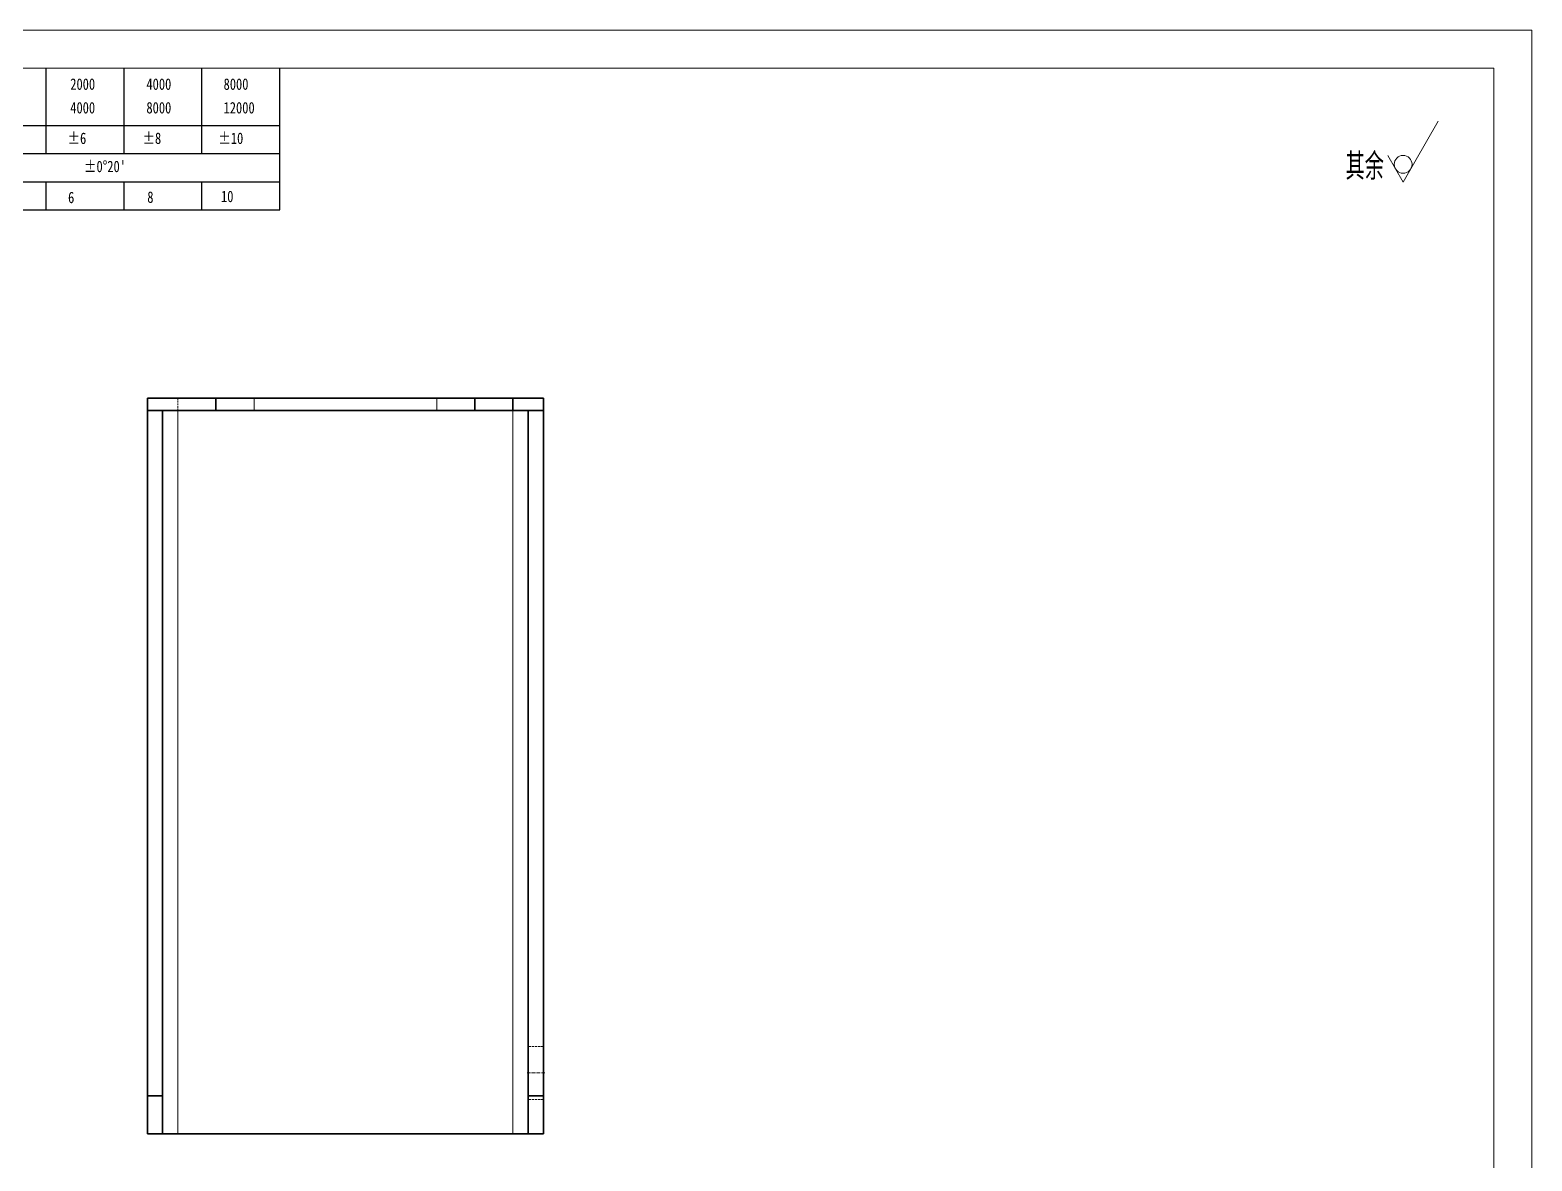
# Model space of a CAD drawing. Header units: millimetres. Extents: x 1333 to 359964, y -52803 to -5704.
# Drawn here: x 170145.1 to 170342.3, y -34421.9 to -34273.4 of the extents above; entities that cross this region are included whole.
import ezdxf

# ---------------------------------------------------------------- set-up
doc = ezdxf.new("R2010")
doc.units = ezdxf.units.MM
doc.header["$LTSCALE"] = 0.5
for name, pattern in [('AM_ISO02W050x2', [3.75, 3, -0.75]), ('AM_ISO08W050x2', [9, 6, -0.75, 1.5, -0.75]), ('DASHDOT', [18.5, 12, -3, 0.5, -3]), ('DASHED', [15, 12, -3]), ('DOT2', [0.125, 0, -0.125])]:
    doc.linetypes.add(name, pattern=pattern)
for name, color, linetype, lineweight in [('中心线', 2, 'AM_ISO08W050x2', 18), ('图框', 7, 'Continuous', 18), ('标注线', 3, 'Continuous', 18), ('粗实线', 7, 'Continuous', 35), ('虚线', 1, 'AM_ISO02W050x2', 18)]:
    doc.layers.add(name, color=color, linetype=linetype, lineweight=lineweight)
doc.layers.add('图\\M+19E79\\M+195B6\\M+18E9A', color=7, linetype='Continuous')
doc.layers.add('打印-禁用', color=7, linetype='Continuous', lineweight=15, plot=False)
doc.styles.add('国标', font='simfang.ttf', dxfattribs={"width": 0.8})
doc.styles.add('机械长仿宋', font='gbenor.shx', dxfattribs={"height": 1, "bigfont": 'gbcbig.shx'})

# ---------------------------------------------------------------- blocks, each defined once
blk = doc.blocks.new('GZDEH零件A3图框V01版')
at = {"layer": '图\\M+19E79\\M+195B6\\M+18E9A', "color": 9}
for p, q in [((3082.42, -1561.98), (3082.42, -1554.46)), ((3092.64, -1561.98), (3092.64, -1554.46)), ((3102.86, -1561.98), (3102.86, -1554.46)), ((3113.09, -1573.08), (3113.09, -1554.46)), ((2996.09, -1561.98), (3113.09, -1561.98)), ((3082.42, -1565.68), (3082.42, -1561.98)), ((3092.64, -1565.68), (3092.64, -1561.98)), ((3102.86, -1565.68), (3102.86, -1561.98)), ((2996.09, -1565.68), (3113.09, -1565.68)), ((2996.09, -1569.38), (3113.09, -1569.38)), ((3082.42, -1573.08), (3082.42, -1569.48)), ((3092.64, -1573.08), (3092.64, -1569.38)), ((3102.86, -1573.08), (3102.86, -1569.38)), ((2990.09, -1573.08), (3113.09, -1573.08))]:
    blk.add_line(p, q, dxfattribs=at)
at = {"layer": '图框', "linetype": 'Continuous'}
for p, q in [((3272.49, -1554.46), (2882.49, -1554.46)), ((3272.49, -1832.96), (3272.49, -1554.46))]:
    blk.add_line(p, q, dxfattribs=at)
at = {"layer": '打印-禁用', "linetype": 'Continuous'}
for p, q in [((3277.49, -1549.46), (2857.49, -1549.46)), ((3277.49, -1846.46), (3277.49, -1549.46))]:
    blk.add_line(p, q, dxfattribs=at)
at = {"layer": '图\\M+19E79\\M+195B6\\M+18E9A', "color": 9, "style": '国标', "width": 0.8}
for s, p in [('2000', (3085.57, -1557.31)), ('4000', (3095.57, -1557.31)), ('8000', (3105.7, -1557.31)), ('4000', (3085.57, -1560.41)), ('8000', (3095.57, -1560.41)), ('12000', (3105.7, -1560.41)), ('±6', (3085.22, -1564.42)), ('±8', (3095.06, -1564.42)), ('±10', (3105.02, -1564.42)), ("±0%%D20'", (3087.38, -1568.12)), ('6', (3085.28, -1572.19)), ('8', (3095.68, -1572.15)), ('10', (3105.36, -1572.06))]:
    blk.add_text(s, height=1.5, dxfattribs=at).set_placement(p)
blk = doc.blocks.new('DEH A3')
at = {"layer": '图框'}
blk.add_blockref('GZDEH零件A3图框V01版', (-2857.49, 1846.46), dxfattribs=at)
blk = doc.blocks.new('FINISHER_NON')
at = {"layer": '标注线'}
for p, q in [((0, 0), (4.62, 8)), ((-2.02, 3.5), (0, 0))]:
    blk.add_line(p, q, dxfattribs=at)
blk.add_circle((0, 2.33), 1.17, dxfattribs=at)
blk = doc.blocks.new('其余不去材料')
at = {"layer": '标注线'}
blk.add_blockref('FINISHER_NON', (0, 0), dxfattribs=at)
at = {"layer": '标注线', "color": 7, "linetype": 'DOT2', "style": '机械长仿宋'}
blk.add_text('其余', height=3.5, dxfattribs=at).set_placement((-7.56, 0.3))

msp = doc.modelspace()

# ---------------------------------------------------------------- linework, layer by layer
at = {"color": 7, "lineweight": 13, "ltscale": 0.04}
for p, q in [((170174.494, -34321.751), (170174.494, -34323.351)), ((170198.494, -34321.751), (170198.494, -34323.351))]:
    msp.add_line(p, q, dxfattribs=at)
at = {"color": 7, "lineweight": 13}
for p, q in [((170164.494, -34323.351), (170164.494, -34418.351)), ((170208.494, -34323.351), (170208.494, -34418.351))]:
    msp.add_line(p, q, dxfattribs=at)
at = {"layer": '中心线', "linetype": 'DASHDOT', "lineweight": 13, "ltscale": 0.060015}
msp.add_line((170212.694, -34410.351), (170210.293, -34410.351), dxfattribs=at)
at = {"layer": '粗实线', "lineweight": 35, "ltscale": 0.225}
for p, q in [((170160.494, -34321.751), (170169.494, -34321.751)), ((170160.494, -34323.351), (170169.494, -34323.351))]:
    msp.add_line(p, q, dxfattribs=at)
at = {"layer": '粗实线', "lineweight": 35, "ltscale": 0.04}
for p, q in [((170160.494, -34323.351), (170160.494, -34321.751)), ((170169.494, -34321.751), (170169.494, -34323.351)), ((170203.494, -34323.351), (170203.494, -34321.751)), ((170208.494, -34323.351), (170208.494, -34321.751)), ((170212.494, -34323.351), (170212.494, -34321.751))]:
    msp.add_line(p, q, dxfattribs=at)
at = {"layer": '粗实线', "lineweight": 35, "ltscale": 0.125}
for p, q in [((170174.494, -34321.751), (170169.494, -34321.751)), ((170203.494, -34321.751), (170198.494, -34321.751)), ((170208.494, -34321.751), (170203.494, -34321.751)), ((170174.494, -34323.351), (170169.494, -34323.351)), ((170203.494, -34323.351), (170198.494, -34323.351)), ((170208.494, -34323.351), (170203.494, -34323.351)), ((170160.494, -34418.351), (170160.494, -34413.351)), ((170162.494, -34413.351), (170162.494, -34418.351)), ((170210.494, -34413.351), (170210.494, -34418.351)), ((170212.494, -34413.351), (170212.494, -34418.351))]:
    msp.add_line(p, q, dxfattribs=at)
at = {"layer": '粗实线', "lineweight": 35}
for p, q in [((170174.494, -34321.751), (170198.494, -34321.751)), ((170160.494, -34323.351), (170160.494, -34413.351)), ((170162.494, -34323.351), (170162.494, -34413.351)), ((170174.494, -34323.351), (170198.494, -34323.351)), ((170210.494, -34323.351), (170210.494, -34413.351)), ((170212.494, -34323.351), (170212.494, -34413.351)), ((170164.494, -34418.351), (170208.494, -34418.351))]:
    msp.add_line(p, q, dxfattribs=at)
at = {"layer": '粗实线', "lineweight": 35, "ltscale": 0.1}
for p, q in [((170212.494, -34321.751), (170208.494, -34321.751)), ((170212.494, -34323.351), (170208.494, -34323.351))]:
    msp.add_line(p, q, dxfattribs=at)
at = {"layer": '粗实线', "lineweight": 35, "ltscale": 0.05}
for p, q in [((170160.494, -34323.351), (170162.494, -34323.351)), ((170210.494, -34323.351), (170212.494, -34323.351)), ((170160.494, -34413.351), (170162.494, -34413.351)), ((170212.494, -34413.351), (170210.494, -34413.351)), ((170160.494, -34418.351), (170162.494, -34418.351)), ((170162.494, -34418.351), (170164.494, -34418.351)), ((170208.494, -34418.351), (170210.494, -34418.351)), ((170212.494, -34418.351), (170210.494, -34418.351))]:
    msp.add_line(p, q, dxfattribs=at)
at = {"layer": '虚线', "linetype": 'DASHED', "lineweight": 13, "ltscale": 0.04}
for p, q in [((170164.494, -34323.351), (170164.494, -34321.751)), ((170208.494, -34323.351), (170208.494, -34321.751))]:
    msp.add_line(p, q, dxfattribs=at)
at = {"layer": '虚线', "linetype": 'DASHED', "lineweight": 13, "ltscale": 0.05}
for p, q in [((170162.494, -34323.351), (170164.494, -34323.351)), ((170208.494, -34323.351), (170210.494, -34323.351)), ((170212.494, -34406.851), (170210.494, -34406.851)), ((170212.494, -34406.851), (170210.494, -34406.851)), ((170212.494, -34413.851), (170210.494, -34413.851)), ((170212.494, -34413.851), (170210.494, -34413.851))]:
    msp.add_line(p, q, dxfattribs=at)
at = {"layer": '虚线', "linetype": 'DASHED', "lineweight": 13}
for p, q in [((170164.494, -34323.351), (170208.494, -34323.351)), ((170164.494, -34323.351), (170164.494, -34418.351)), ((170208.494, -34323.351), (170208.494, -34418.351))]:
    msp.add_line(p, q, dxfattribs=at)

# ---------------------------------------------------------------- block references
at = {"layer": '图框'}
msp.add_blockref('DEH A3', (169922.288, -34570.402), dxfattribs=at)
at = {"layer": '标注线'}
msp.add_blockref('其余不去材料', (170325.369, -34293.366), dxfattribs=at)

doc.saveas('drawing.dxf')
